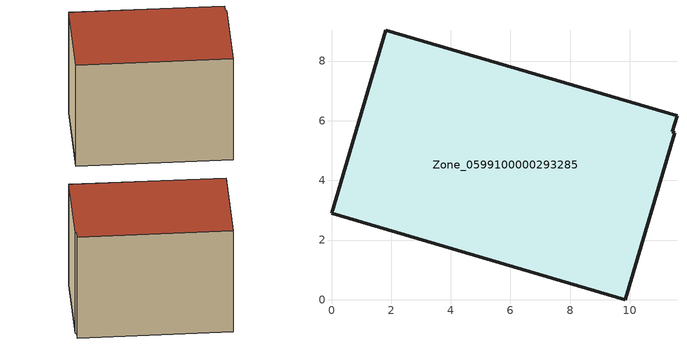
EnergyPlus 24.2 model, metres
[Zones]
Zone_0599100000293285
 floor ground (C_G): 0,2.9 1.82,9.03 11.59,6.17 11.42,5.63 11.51,5.59 9.85,0 z0.56
 wall outside (C_F): 1.82,9.03 0,2.9 9.85,0 11.51,5.59 11.42,5.63 11.59,6.17 1.82,9.03 z0.56:8.36
 roof outside (C_R): 9.85,0 11.51,5.59 11.42,5.63 11.59,6.17 1.82,9.03 0,2.9 z8.36
[BUILDING]
Pand.0599100000293285: North Axis=0; Terrain=City; Loads Convergence Tolerance Value=0.04; Temperature Convergence Tolerance Value=0.4; Solar Distribution=FullExterior; Maximum Number of Warmup Days=25; Minimum Number of Warmup Days=1
[Site:Location]
Rotterdam.The.Hague.AP_ZH_NLD Design_Conditions: Latitude=51.96; Longitude=4.45; Time Zone=1; Elevation=-4.5
[SITE:GROUNDTEMPERATURE:BUILDINGSURFACE]
18, 18, 18, 18, 18, 18, 18, 18, 18, 18, 18, 18
[MATERIAL] Thermal Absorptance=0.9; Solar Absorptance=0.7; Visible Absorptance=0.7
Name | Roughness | Thickness | Conductivity | Density | Specific Heat
G.TI.1965-1974 | MediumSmooth | 0.15 | 0.882353 | 540 | 1210
F.TI.1965-1974 | Rough | 0.3 | 0.697674 | 1920 | 840
R.TI.1965-1974 | MediumRough | 0.2 | 0.232558 | 1500 | 1000
[CONSTRUCTION]
C_G: G.TI.1965-1974
C_F: F.TI.1965-1974
C_R: R.TI.1965-1974
[ZONE]
Zone_0599100000293285: Type=1; Multiplier=1; Ceiling Height=Autocalculate; Volume=Autocalculate; Floor Area=autocalculate; Part of Total Floor Area=Yes
[ZONEINFILTRATION:DESIGNFLOWRATE]
Infil_Zone_0599100000293285: Zone or ZoneList or Space or SpaceList=Zone_0599100000293285; Schedule=AlwaysOn; Design Flow Rate Calculation Method=Flow/Area; Flow Rate per Floor Area=0.003; Constant Term Coefficient=1; Temperature Term Coefficient=0; Velocity Term Coefficient=0; Velocity Squared Term Coefficient=0
[HVACTEMPLATE:ZONE:IDEALLOADSAIRSYSTEM]
Zone_0599100000293285: Maximum Heating Supply Air Temperature=50; Minimum Cooling Supply Air Temperature=13; Maximum Heating Supply Air Humidity Ratio=0.0156; Minimum Cooling Supply Air Humidity Ratio=0.0077; Heating Limit=NoLimit; Cooling Limit=NoLimit; Dehumidification Control Type=ConstantSensibleHeatRatio; Cooling Sensible Heat Ratio=0.7; Dehumidification Setpoint=60; Humidification Control Type=None; Humidification Setpoint=30; Outdoor Air Method=None; Outdoor Air Flow Rate per Person=0.00944; Outdoor Air Flow Rate per Zone Floor Area=0; Outdoor Air Flow Rate per Zone=0; Demand Controlled Ventilation Type=None; Outdoor Air Economizer Type=NoEconomizer; Heat Recovery Type=None; Sensible Heat Recovery Effectiveness=0.7; Latent Heat Recovery Effectiveness=0.65
[ZONECONTROL:THERMOSTAT]
ThermostatControl_Zone_0599100000293285: Zone or ZoneList=Zone_0599100000293285; Control Type Schedule=DualSetpointControlType; Control 1=Thermostat_Zone_0599100000293285; Temperature Difference Between Cutout And Setpoint=0
[THERMOSTATSETPOINT:DUALSETPOINT]
Thermostat_Zone_0599100000293285: Heating Setpoint Temperature Schedule=HeatingSetpoint_Zone_0599100000293285; Cooling Setpoint Temperature Schedule=CoolingSetpoint_Zone_0599100000293285
[SCHEDULE:COMPACT]
HeatingSetpoint_Zone_0599100000293285: Through: 12/31, For: AllDays, Until: 24:00, 21
CoolingSetpoint_Zone_0599100000293285: Through: 12/31, For: AllDays, Until: 24:00, 24
DualSetpointControlType: Through: 12/31, For: AllDays, Until: 24:00, 4
AlwaysOn: Through: 12/31, For: AllDays, Until: 24:00, 1
